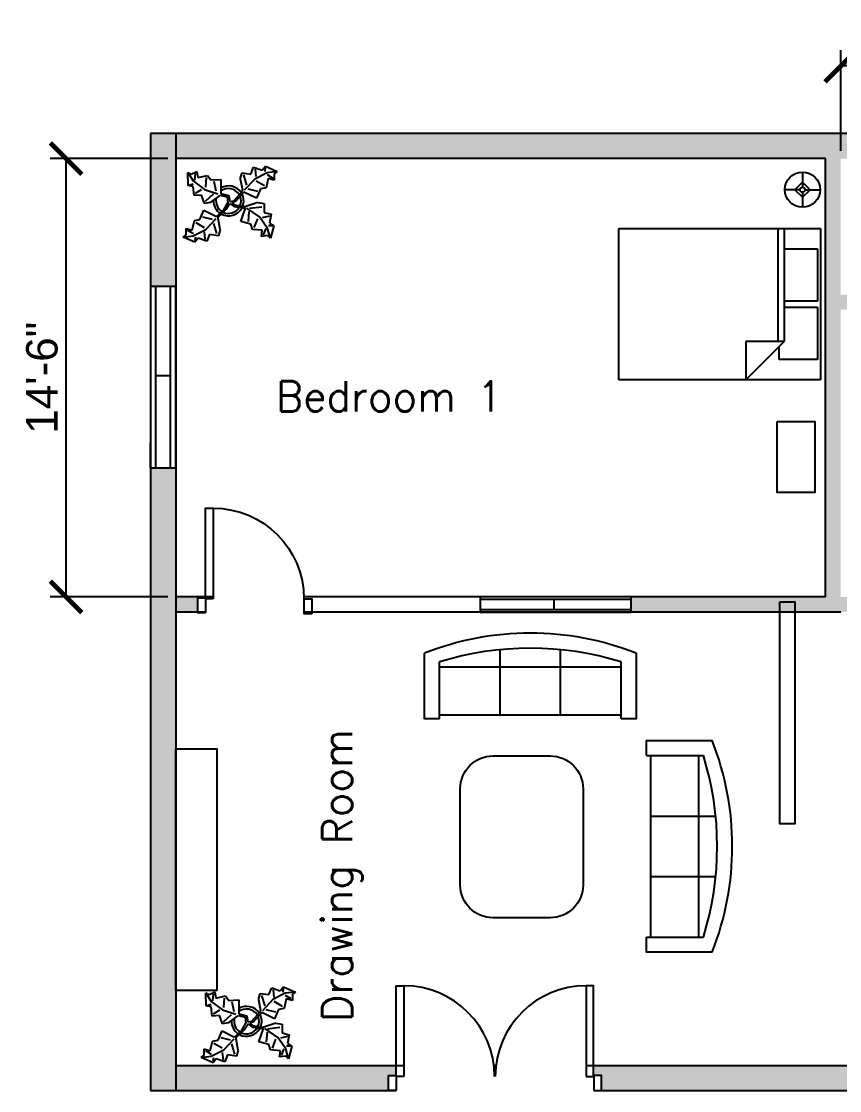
# Model space of a CAD drawing. Header units: inches. Extents: x 2427 to 3400, y 2244 to 2669.
# Drawn here: x 2426.9 to 2751.7, y 2244.9 to 2669.3 of the extents above; entities that cross this region are included whole.
import ezdxf

# ---------------------------------------------------------------- set-up
doc = ezdxf.new("R2010")
doc.units = ezdxf.units.IN
for name, color, linetype in [('Blocks', 4, 'Continuous'), ('Dim', 11, 'Continuous'), ('Door', 6, 'Continuous'), ('Hatches', 3, 'Continuous'), ('Text', 2, 'Continuous'), ('Window', 30, 'Continuous')]:
    doc.layers.add(name, color=color, linetype=linetype)
doc.styles.get("Standard").update_dxf_attribs({"font": 'arial.ttf'})
doc.dimstyles.new('Dim', dxfattribs={"dimscale": 5, "dimtxt": 2.5, "dimasz": 2.5, "dimexe": 1.25, "dimexo": 0.625, "dimtad": 1, "dimlunit": 4, "dimtxsty": 'Standard', "dimblk": 'ARCHTICK', "dimcen": 2.5, "dimadec": 0, "dimazin": 0, "dimtfac": 1, "dimtmove": 0, "dimatfit": 3, "dimfxl": 1, "dimarcsym": 0})

# ---------------------------------------------------------------- blocks, each defined once
blk = doc.blocks.new('door2')
at = {"layer": 'Door'}
for points in [[(-78.3996400434844, 5.613721312010057), (-81.3996400434844, 5.613721312010057), (-81.3996400434844, 41.61372131201006), (-78.3996400434844, 41.61372131201006)], [(-6.089592815231299, 5.613721312010057), (-3.089592815231299, 5.613721312010057), (-3.089592815231299, 41.61372131201006), (-6.089592815231299, 41.61372131201006)], [(-81.4892328587157, 0), (-84.4892328587157, 0), (-84.4892328587157, 6), (-81.4892328587157, 6)], [(-81.4892328587157, 0), (-84.4892328587157, 0), (-84.4892328587157, 6), (-81.4892328587157, 6)], [(-3, 0), (0, 0), (0, 6), (-3, 6)], [(-3, 0), (0, 0), (0, 6), (-3, 6)]]:
    blk.add_lwpolyline(points, close=True, dxfattribs=at)
for centre, start, end in [((-78.3996400434844, 5.613721312010057), 0, 90), ((-6.089592815231299, 5.613721312010057), 90, 180)]:
    blk.add_arc(centre, 36, start, end, dxfattribs=at)
blk = doc.blocks.new('door')
at = {"layer": 'Door'}
for points in [[(-6.089592815231299, 5.613721312010057), (-3.089592815231299, 5.613721312010057), (-3.089592815231299, 41.61372131201006), (-6.089592815231299, 41.61372131201006)], [(-45.24461642935785, -0.3862786879899431), (-42.24461642935785, -0.3862786879899431), (-42.24461642935785, 5.613721312010057), (-45.24461642935785, 5.613721312010057)], [(-3, 0), (0, 0), (0, 6), (-3, 6)], [(-3, 0), (0, 0), (0, 6), (-3, 6)]]:
    blk.add_lwpolyline(points, close=True, dxfattribs=at)
blk.add_arc((-6.089592815231299, 5.613721312010057), 36, 90, 180, dxfattribs=at)
blk = doc.blocks.new('Bed - Queen')
at = {"linetype": 'Continuous'}
for p, q in [((0, -80.00003000000002), (0, 0)), ((0, 0), (59.99999, 0)), ((59.99999, 0), (59.99999, -80.00003000000002)), ((7.99999, -1.200000000000017), (28.79998, -1.200000000000017)), ((7.99999, -14.40000000000001), (7.99999, -1.200000000000017)), ((28.79998, -1.200000000000017), (28.79998, -14.40000000000001)), ((31.19999, -1.200000000000017), (51.99999000000001, -1.200000000000017)), ((31.19999, -14.40000000000001), (31.19999, -1.200000000000017)), ((51.99999000000001, -1.200000000000017), (51.99999000000001, -16.40000000000001)), ((0, -14.40000000000001), (44.8, -14.40000000000001)), ((44.8, -16.80000000000001), (0, -16.80000000000001)), ((59.99999, -29.60000000000001), (44.8, -14.40000000000001)), ((44.8, -14.40000000000001), (44.8, -29.60000000000001)), ((51.99999000000001, -16.40000000000001), (46.79936000000001, -16.40000000000001)), ((44.8, -29.60000000000001), (59.99999, -29.60000000000001)), ((59.99999, -80.00003000000002), (0, -80.00003000000002))]:
    blk.add_line(p, q, dxfattribs=at)
blk = doc.blocks.new('Sofa - Roundback 7 ft.')
at = {"linetype": 'Continuous'}
for p, q in [((-12.00002000000001, -32.44210000000393), (-12.00003, -6.597100000003898)), ((11.99997, -32.44210000000393), (11.99997999999999, -6.597100000003898)), ((-36.000027, -34.00000000000394), (-36.000027, -11.46960000000396)), ((35.99997999999999, -34.00000000000394), (35.99997999999999, -11.46960000000396)), ((-35.999844, -13.38190000000397), (35.99979999999999, -13.38190000000397)), ((-36.000027, -32.44210000000393), (35.99997999999999, -32.44210000000393))]:
    blk.add_line(p, q, dxfattribs=at)
for points in [[(-36.000027, -34.00000000000394), (-42.000027, -34.00000000000394), (-42.000027, -8.000000000003944)], [(41.99997999999999, -8.000000000003944), (41.99997999999999, -34.00000000000394), (35.99997999999999, -34.00000000000394)]]:
    blk.add_lwpolyline(points, dxfattribs=at)
for centre, radius, start, end in [((0, -114.250000000004), 114.250000000004, 68.43141000000074, 111.5686000000006), ((-1.000000000317414e-05, -127.1968000000039), 121.1967999999973, 72.72032999999948, 107.2797000000005)]:
    blk.add_arc(centre, radius, start, end, dxfattribs=at)
blk = doc.blocks.new('Plant - Rubber or Philodendron')
at = {"linetype": 'Continuous'}
for p, q in [((8.887100000000004, 10.79080000000002), (9.980899999999991, 13.4933)), ((9.980899999999991, 13.4933), (13.3837, 12.30100000000002)), ((13.3837, 12.30100000000002), (14.68000000000001, 13.90390000000002)), ((14.58160000000001, 13.2037), (14.38479999999998, 11.80330000000001)), ((14.68000000000001, 13.90390000000002), (19.38479999999998, 11.81460000000001)), ((-16.20050000000001, 11.47740000000002), (-13.98990000000001, 8.106400000000008)), ((-16.20050000000001, 11.47740000000002), (-14.8639, 10.79640000000001)), ((-16.01590000000002, 6.332899999999995), (-16.20050000000001, 11.47740000000002)), ((-14.8639, 10.79640000000001), (-12.61950000000002, 11.89750000000001)), ((-13.31739999999999, 8.325000000000017), (-13.0735, 11.00650000000002)), ((-12.61950000000002, 11.89750000000001), (-12.1909, 9.434500000000014)), ((-12.1909, 9.434500000000014), (-8.382900000000006, 10.30000000000001)), ((-8.836900000000014, 9.40900000000002), (-9.089400000000012, 5.609500000000025)), ((-8.382900000000006, 10.30000000000001), (-7.054900000000004, 8.501000000000005)), ((-7.054900000000004, 8.501000000000005), (-3.028400000000005, 8.69410000000002)), ((-3.028400000000005, 8.69410000000002), (-3.070899999999995, 3.104100000000017)), ((4.691399999999987, 8.881200000000007), (5.385899999999992, 11.28280000000001)), ((4.691399999999987, 8.881200000000007), (5.50139999999999, 4.483100000000007)), ((5.385899999999992, 11.28280000000001), (8.887100000000004, 10.79080000000002)), ((5.987799999999993, 10.48420000000002), (7.197100000000006, 6.386900000000026)), ((10.39160000000001, 8.794200000000018), (6.284699999999987, 4.402800000000013)), ((15.38589999999999, 11.30550000000002), (10.39160000000001, 8.794200000000018)), ((10.58279999999999, 12.69460000000001), (10.88929999999999, 9.795299999999997)), ((15.79089999999999, 9.106500000000011), (14.89949999999999, 5.304400000000015)), ((15.28749999999999, 10.6053), (17.5907, 9.210500000000025)), ((19.38479999999998, 11.81460000000001), (15.38589999999999, 11.30550000000002)), ((18.1925, 8.411900000000031), (15.79089999999999, 9.106500000000011)), ((19.38479999999998, 11.81460000000001), (18.18680000000001, 10.91190000000003)), ((18.18680000000001, 10.91190000000003), (18.1925, 8.411900000000031)), ((-14.0069, 5.870400000000018), (-16.01590000000002, 6.332899999999995)), ((-15.3434, 6.551400000000001), (-13.9984, 6.988400000000013)), ((-13.58680000000001, 2.289400000000001), (-14.0069, 5.870400000000018)), ((-13.98990000000001, 8.106400000000008), (-9.543399999999991, 4.718500000000006)), ((-13.13290000000001, 3.18040000000002), (-10.66140000000001, 4.727000000000004)), ((-9.543399999999991, 4.718500000000006), (-4.191699999999997, 2.988799999999998)), ((-4.852900000000005, 4.012), (-5.718400000000003, 7.820000000000022)), ((5.434599999999989, 3.914600000000007), (5.50139999999999, 4.483100000000007)), ((7.700500000000005, 4.888100000000009), (11.5025, 3.996700000000004)), ((14.29769999999999, 6.103100000000012), (10.99340000000001, 7.995600000000024)), ((12.70050000000001, 4.899400000000014), (11.10890000000001, 1.19580000000002)), ((14.89949999999999, 5.304400000000015), (12.70050000000001, 4.899400000000014)), ((-10.67840000000001, 2.491000000000014), (-13.58680000000001, 2.289400000000001)), ((-9.585800000000006, -0.8714999999999975), (-10.67840000000001, 2.491000000000014)), ((-9.131799999999998, 0.01950000000002206), (-5.979299999999995, 2.902500000000003)), ((-7.122800000000012, -0.4429999999999836), (-3.524799999999999, 2.213100000000026)), ((-3.524799999999999, 2.213100000000026), (-3.301099999999991, 2.435500000000019)), ((-3.301099999999991, 2.435500000000019), (-0.5305999999999926, 1.794700000000006)), ((-3.070899999999995, 3.104100000000017), (0.07970000000000255, 2.316300000000012)), ((-0.5305999999999926, 1.794700000000006), (-0.2255000000000109, -0.5526999999999873)), ((-0.5305999999999926, 1.794700000000006), (-0.5305999999999926, 1.794700000000006)), ((0.07970000000000255, 2.316300000000012), (0.4866000000000099, -0.03099999999997749)), ((0.4866000000000099, -0.03099999999997749), (2.114100000000008, 0.2298000000000116)), ((2.114100000000008, 0.2298000000000116), (5.434599999999989, 3.914600000000007)), ((6.103199999999987, 3.684400000000011), (2.8262, -0.03099999999997749)), ((11.10890000000001, 1.19580000000002), (6.103199999999987, 3.684400000000011)), ((-11.3237, -7.262900000000002), (-9.732100000000003, -3.559299999999979)), ((-9.732100000000003, -3.559299999999979), (-4.726400000000012, -6.047899999999998)), ((-7.122800000000012, -0.4429999999999836), (-9.585800000000006, -0.8714999999999975)), ((-2.019000000000005, -3.614800000000002), (-4.726400000000012, -6.047899999999998)), ((-4.057899999999989, -6.278099999999995), (-0.9375, -3.160799999999995)), ((-2.019000000000005, -3.614800000000002), (-0.2255000000000109, -0.5526999999999873)), ((-0.9375, -3.160799999999995), (0.5883000000000038, -0.8134999999999764)), ((0.5883000000000038, -0.8134999999999764), (2.244699999999995, -2.0916)), ((2.8262, -0.03099999999997749), (1.300299999999993, -0.5526999999999873)), ((1.300299999999993, -0.5526999999999873), (2.419299999999993, -1.465499999999992)), ((2.244699999999995, -2.0916), (6.710800000000006, -2.662599999999998)), ((2.419299999999993, -1.465499999999992), (6.89500000000001, -2.117499999999978)), ((4.942999999999984, -7.965899999999976), (6.710800000000006, -2.662599999999998)), ((11.66049999999998, -0.5412999999999784), (6.89500000000001, -2.117499999999978)), ((12.36769999999999, -6.198099999999982), (7.218999999999994, -2.677199999999999)), ((8.125, -4.076799999999992), (7.771500000000003, -7.965899999999976)), ((8.354399999999998, -2.745299999999986), (13.19729999999998, -2.170400000000001)), ((11.66049999999998, -0.5412999999999784), (14.1354, -0.8947999999999752)), ((14.1354, -0.8947999999999752), (14.1354, -4.430399999999992)), ((-14.41409999999999, -11.4699), (-13.52279999999999, -7.667899999999975)), ((-13.52279999999999, -7.667899999999975), (-11.3237, -7.262900000000002)), ((-12.92099999999999, -8.466499999999996), (-9.616600000000005, -10.35899999999998)), ((-6.323700000000002, -7.251599999999996), (-10.12570000000002, -6.360199999999992)), ((-9.014800000000008, -11.15769999999998), (-4.904699999999991, -6.81219999999999)), ((-4.124600000000015, -6.846599999999995), (-4.057899999999989, -6.278099999999995)), ((-3.314600000000013, -11.24469999999999), (-4.124600000000015, -6.846599999999995)), ((8.832099999999997, -9.026600000000002), (4.942999999999984, -7.965899999999976)), ((10.24629999999999, -10.4408), (11.66049999999998, -6.905299999999983)), ((15.5496, -10.79429999999999), (12.36769999999999, -6.198099999999982)), ((16.2567, -5.844599999999986), (13.42830000000001, -6.551699999999983)), ((14.1354, -4.430399999999992), (16.96379999999999, -5.137499999999989)), ((16.96379999999999, -5.137499999999989), (16.2567, -8.673000000000002)), ((-16.81570000000002, -10.77539999999999), (-14.41409999999999, -11.4699)), ((-16.81010000000001, -13.27539999999999), (-16.81570000000002, -10.77539999999999)), ((-13.91070000000002, -12.96879999999999), (-16.2139, -11.57399999999998)), ((-14.00909999999999, -13.66899999999998), (-9.014800000000008, -11.15769999999998)), ((-9.205999999999989, -15.05809999999997), (-9.512599999999992, -12.15879999999999)), ((-4.61099999999999, -12.84769999999997), (-5.820300000000003, -8.750399999999985)), ((-3.314600000000013, -11.24469999999999), (-4.009199999999993, -13.6463)), ((9.539199999999994, -11.14789999999999), (8.832099999999997, -9.026600000000002)), ((13.42830000000001, -11.50149999999999), (9.539199999999994, -11.14789999999999)), ((13.07480000000001, -13.97629999999998), (13.42830000000001, -11.50149999999999)), ((14.8425, -10.79429999999999), (13.78190000000001, -13.26919999999998)), ((16.6103, -14.68339999999998), (15.5496, -10.79429999999999)), ((17.31739999999999, -9.733699999999999), (15.9032, -9.733699999999999)), ((16.2567, -8.673000000000002), (18.02449999999999, -9.733699999999999)), ((18.02449999999999, -9.733699999999999), (16.6103, -14.68339999999998)), ((-18.00800000000001, -14.17809999999997), (-16.81010000000001, -13.27539999999999)), ((-18.00800000000001, -14.17809999999997), (-14.00909999999999, -13.66899999999998)), ((-13.3032, -16.26739999999998), (-18.00800000000001, -14.17809999999997)), ((-12.0069, -14.66449999999998), (-13.3032, -16.26739999999998)), ((-13.20480000000001, -15.56719999999999), (-13.00800000000001, -14.16679999999999)), ((-8.604199999999992, -15.85679999999999), (-12.0069, -14.66449999999998)), ((-7.510300000000001, -13.15429999999998), (-8.604199999999992, -15.85679999999999)), ((-4.009199999999993, -13.6463), (-7.510300000000001, -13.15429999999998)), ((15.5496, -13.62279999999998), (13.07480000000001, -13.97629999999998)), ((16.6103, -14.68339999999998), (15.5496, -13.62279999999998))]:
    blk.add_line(p, q, dxfattribs=at)
for centre, radius, start, end in [((0, 0), 6.127507999995974, 34.37569000000935, 120.1027999999894), ((-0.06010000000000559, -0.2074999999999818), 5.246133000001304, 33.82191999999591, 124.9413999999845), ((0.03079999999999927, 0.1664000000000101), 6.000000000002548, 178.6146999999872, 235.1168999999775), ((0.03079999999999927, 0.1664000000000101), 5.000000000000334, 168.1647000000314, 238.6724999999761), ((-0.2664000000000044, 0.168200000000013), 5.277530999995967, 338.4094000000212, 20.03007000003226), ((-0.09800000000001319, 0.136400000000009), 6.128825000001457, 341.2016999999712, 26.09184000001519), ((-0.02340000000000941, 0.3825000000000216), 6.149236999999206, 242.5811999999688, 331.2713999999922), ((-0.1101999999999919, 0.4886000000000195), 5.288259999998192, 247.3710999999605, 327.4719999999419)]:
    blk.add_arc(centre, radius, start, end, dxfattribs=at)
blk = doc.blocks.new('Lamp - Table')
at = {"linetype": 'Continuous'}
for p, q in [((0, 7.000001), (0, 1)), ((-1, 0), (-6.999999999999998, 0)), ((0, 3.000001000000001), (-3, 0)), ((-3, 0), (0, -3)), ((3.000003, 0), (0, 3.000001000000001)), ((0, -3), (3.000003, 0)), ((1, 0), (7.000003, 0)), ((0, -0.9999995), (0, -6.999999))]:
    blk.add_line(p, q, dxfattribs=at)
for radius in [6.999999999999999, 1]:
    blk.add_circle((0, 0), radius, dxfattribs=at)
blk = doc.blocks.new('_ArchTick')
at = {"color": 0, "linetype": 'ByBlock', "const_width": 0.15}
blk.add_lwpolyline([(-0.5, -0.5), (0.5, 0.5)], dxfattribs=at)
blk = doc.blocks.new('*D19')
at = {"layer": 'Defpoints', "color": 0, "transparency": 16777216}
for p in [(2488.148427754902, 2614.865014558226), (2444.594948154285, 2440.865014558226), (2488.148427754902, 2440.865014558226)]:
    blk.add_point(p, dxfattribs=at)
at = {"layer": 'Dim', "color": 0, "lineweight": -2, "transparency": 16777216}
for p, q in [((2485.023427754902, 2614.865014558226), (2438.344948154285, 2614.865014558226)), ((2444.594948154285, 2614.865014558226), (2444.594948154285, 2440.865014558226)), ((2485.023427754902, 2440.865014558226), (2438.344948154285, 2440.865014558226))]:
    blk.add_line(p, q, dxfattribs=at)
at = {"layer": 'Dim', "color": 0, "lineweight": -2, "transparency": 16777216, "xscale": 12.5, "yscale": 12.5, "zscale": 12.5}
for p, rotation in [((2444.594948154285, 2614.865014558226), 90), ((2444.594948154285, 2440.865014558226), 270)]:
    blk.add_blockref('_ArchTick', p, dxfattribs=dict(at, rotation=rotation))
at = {"layer": 'Dim', "color": 0, "transparency": 16777216, "insert": (2435.087785807764, 2527.865014558225), "char_height": 12.5, "attachment_point": 5, "rotation": 90}
blk.add_mtext('14\'-6"', dxfattribs=at)
blk = doc.blocks.new('*D22')
at = {"layer": 'Defpoints', "color": 0, "transparency": 16777216}
for p in [(2752.148427754901, 2651.629565441651), (2752.148427754901, 2614.865014558225), (2872.148427754901, 2614.865014558225)]:
    blk.add_point(p, dxfattribs=at)
at = {"layer": 'Dim', "color": 0, "lineweight": -2, "transparency": 16777216}
for p, q in [((2752.148427754901, 2617.990014558225), (2752.148427754901, 2657.879565441651)), ((2872.148427754901, 2617.990014558225), (2872.148427754901, 2657.879565441651)), ((2872.148427754901, 2651.629565441651), (2752.148427754901, 2651.629565441651))]:
    blk.add_line(p, q, dxfattribs=at)
at = {"layer": 'Dim', "color": 0, "lineweight": -2, "transparency": 16777216, "xscale": 12.5, "yscale": 12.5, "zscale": 12.5, "rotation": 180}
blk.add_blockref('_ArchTick', (2752.148427754901, 2651.629565441651), dxfattribs=at)
at = {"layer": 'Dim', "color": 0, "lineweight": -2, "transparency": 16777216, "xscale": 12.5, "yscale": 12.5, "zscale": 12.5}
blk.add_blockref('_ArchTick', (2872.148427754901, 2651.629565441651), dxfattribs=at)
at = {"layer": 'Dim', "color": 0, "transparency": 16777216, "insert": (2812.148427754901, 2661.136727788172), "char_height": 12.5, "attachment_point": 5}
blk.add_mtext("10'", dxfattribs=at)

msp = doc.modelspace()

# ---------------------------------------------------------------- hatches: boundary and pattern name
at = {"layer": 'Hatches'}
h = msp.add_hatch(color=256, dxfattribs=at)
h.dxf.hatch_style = 1
h.paths.add_polyline_path([(3098.148427754901, 2498.869299031503), (3088.148427754901, 2498.869299031503), (3088.148427754901, 2440.865014558225), (2944.148427754901, 2440.865014558225), (2930.745649263104, 2440.865014558225), (2930.745649263104, 2434.865014558225), (2944.148427754901, 2434.865014558225), (2944.148427754901, 2401.32893959896), (2950.148427754901, 2401.32893959896), (2950.148427754901, 2434.865014558225), (3088.148427754901, 2434.865014558225), (3088.148427754901, 2383.847963618274), (3098.148427754901, 2383.847963618274)])
h.paths.add_polyline_path([(3098.148427754901, 2311.847963618274), (3088.148427754901, 2311.847963618274), (3088.148427754901, 2254.865014558225), (2950.148427754901, 2254.865014558225), (2950.148427754901, 2260.865014558225), (2944.148427754901, 2260.865014558225), (2944.148427754901, 2254.865014558225), (2832.780146871015, 2254.865014558225), (2832.780146871015, 2244.865014558225), (3098.148427754901, 2244.865014558225)])
h.paths.add_polyline_path([(2760.780146871015, 2254.865014558225), (2654.037300657101, 2254.865014558225), (2654.037300657101, 2250.865014558225), (2657.126893472332, 2250.865014558225), (2657.126893472332, 2244.865014558225), (2760.780146871015, 2244.865014558225)])
h.paths.add_polyline_path([(2572.637660613616, 2250.865014558225), (2575.727253428848, 2250.865014558225), (2575.727253428848, 2254.865014558225), (2488.148427754901, 2254.865014558225), (2488.148427754901, 2434.865014558225), (2496.953183157255, 2434.865014558225), (2496.953183157255, 2440.865014558225), (2488.148427754901, 2440.865014558225), (2488.148427754901, 2492.090137484991), (2478.148427754901, 2492.090137484991), (2478.148427754901, 2244.865014558225), (2572.637660613616, 2244.865014558225)])
edge = h.paths.add_edge_path()
edge.add_line((2878.148427754901, 2568.333329993828), (2872.741331388222, 2568.485795063063))
edge.add_arc((2872.826227426771, 2604.485694961016), 36.00000000000055, 179.8648836329253, 269.8648836329253, ccw=False)
edge.add_line((2836.826327528818, 2604.570590999566), (2872.826227426771, 2604.485694961016))
edge.add_line((2872.826227426771, 2604.485694961016), (2872.833513376514, 2607.575279185287))
edge.add_line((2872.833513376514, 2607.575279185287), (2878.1484277549, 2607.562745395547))
edge.add_line((2878.1484277549, 2607.562745395547), (2878.148427754901, 2614.865014558225))
edge.add_line((2878.148427754901, 2614.865014558225), (3088.148427754901, 2614.865014558225))
edge.add_line((3088.148427754901, 2614.865014558225), (3088.148427754901, 2570.869299031503))
edge.add_line((3088.148427754901, 2570.869299031503), (3098.148427754901, 2570.869299031503))
edge.add_line((3098.148427754901, 2570.869299031503), (3098.148427754901, 2624.865014558225))
edge.add_line((3098.148427754901, 2624.865014558225), (2478.148427754901, 2624.865014558225))
edge.add_line((2478.148427754901, 2624.865014558225), (2478.148427754901, 2564.090137484991))
edge.add_line((2478.148427754901, 2564.090137484991), (2488.148427754901, 2564.090137484991))
edge.add_line((2488.148427754901, 2564.090137484991), (2488.148427754901, 2614.865014558225))
edge.add_line((2488.148427754901, 2614.865014558225), (2746.148427754901, 2614.865014558225))
edge.add_line((2746.148427754901, 2614.865014558225), (2746.148427754901, 2440.865014558225))
edge.add_line((2746.148427754901, 2440.865014558225), (2669.027967818552, 2440.865014558225))
edge.add_line((2669.027967818552, 2440.865014558225), (2669.027967818552, 2434.865014558225))
edge.add_line((2669.027967818552, 2434.865014558225), (2752.148427754901, 2434.865014558225))
edge.add_line((2752.148427754901, 2434.865014558225), (2759.907172439142, 2434.865014558225))
edge.add_line((2759.907172439142, 2434.865014558225), (2759.907172439142, 2440.092457182245))
edge.add_line((2759.907172439142, 2440.092457182245), (2762.996765254373, 2440.092457182245))
edge.add_line((2762.996765254373, 2440.092457182245), (2762.996765254373, 2440.865014558225))
edge.add_line((2762.996765254373, 2440.865014558225), (2752.148427754901, 2440.865014558225))
edge.add_line((2752.148427754901, 2440.865014558225), (2752.148427754901, 2554.865014558225))
edge.add_line((2752.148427754901, 2554.865014558225), (2872.148427754901, 2554.865014558225))
edge.add_line((2872.148427754901, 2554.865014558225), (2872.148427754901, 2440.865014558225))
edge.add_line((2872.148427754901, 2440.865014558225), (2801.978109017174, 2440.865014558226))
edge.add_arc((2765.996765254914, 2439.706178494267), 35.99999999945884, -1.8815171642927453e-11, 1.8446635417575976, ccw=False)
edge.add_line((2801.996765254373, 2439.706178494255), (2805.151788868499, 2439.706178494255))
edge.add_line((2805.151788868499, 2439.706178494255), (2805.151788868499, 2434.865014558225))
edge.add_line((2805.151788868499, 2434.865014558225), (2872.148427754901, 2434.865014558225))
edge.add_line((2872.148427754901, 2434.865014558225), (2885.501032833747, 2434.865014558225))
edge.add_line((2885.501032833747, 2434.865014558225), (2885.501032833747, 2440.865014558225))
edge.add_line((2885.501032833747, 2440.865014558225), (2878.1484277549, 2440.865014558225))
edge.add_line((2878.1484277549, 2440.865014558225), (2878.148427754901, 2568.333329993828))
edge = h.paths.add_edge_path()
edge.add_line((2836.826327528818, 2604.570590999566), (2872.148427754901, 2604.487293368435))
edge.add_line((2872.148427754901, 2604.487293368435), (2872.148427754901, 2614.865014558225))
edge.add_line((2872.148427754901, 2614.865014558225), (2752.148427754901, 2614.865014558225))
edge.add_line((2752.148427754901, 2614.865014558225), (2752.148427754901, 2560.865014558225))
edge.add_line((2752.148427754901, 2560.865014558225), (2872.148427754901, 2560.865014558225))
edge.add_line((2872.148427754901, 2560.865014558225), (2872.148427754901, 2568.492076254294))
edge.add_arc((2872.826227426772, 2604.485694961017), 36.00000000000146, 179.864883632928, 268.92118457426534, ccw=False)

# ---------------------------------------------------------------- linework, layer by layer
for p, q in [((3098.148427754901, 2624.865014558225), (2478.148427754901, 2624.865014558225)), ((2478.148427754901, 2624.865014558225), (2478.148427754901, 2244.865014558225)), ((2488.148427754901, 2624.865014558225), (2488.148427754901, 2244.865014558225)), ((2746.148427754901, 2440.865014558225), (2746.148427754901, 2614.865014558225)), ((2503.042775972486, 2440.865014558225), (2488.148427754901, 2440.865014558225)), ((2746.148427754901, 2440.865014558225), (2539.034485505389, 2440.865014558226)), ((2499.953183157255, 2434.865014558225), (2488.148427754901, 2434.865014558225)), ((2752.148427754901, 2434.865014558225), (2539.197799586613, 2434.865014558225)), ((2478.148427754901, 2244.865014558225), (2575.637660613616, 2244.865014558225)), ((2654.126893472332, 2244.865014558225), (3098.148427754901, 2244.865014558225))]:
    msp.add_line(p, q)
for points in [[(2746.148427754901, 2614.865014558225), (2488.148427754901, 2614.865014558225), (2488.148427754901, 2440.865014558225)], [(2488.148427754901, 2434.865014558225), (2488.148427754901, 2254.865014558225), (2578.727253428848, 2254.865014558225)], [(2614.459039827953, 2254.865014558225), (2615.305514257996, 2254.865014558225)], [(2651.037300657101, 2254.865014558225), (2944.148427754901, 2254.865014558225)]]:
    msp.add_lwpolyline(points)
msp.add_lwpolyline([(2727.947992542206, 2438.907148294759), (2733.947992542206, 2438.907148294759), (2733.947992542206, 2350.725130387528), (2727.947992542206, 2350.725130387528)], close=True)
at = {"layer": 'Blocks'}
for points in [[(2726.880283855053, 2510.563523457349), (2741.907201518583, 2510.563523457349), (2741.907201518583, 2482.277519265741), (2726.880283855053, 2482.277519265741)], [(2488.148427754901, 2380.605296762021), (2504.467968752013, 2380.605296762021), (2504.467968752013, 2284.67375583869), (2488.148427754901, 2284.67375583869)]]:
    msp.add_lwpolyline(points, close=True, dxfattribs=at)
msp.add_lwpolyline([(2614.100710055622, 2377.704780113489), (2636.847981437853, 2377.704780113489, -0.414213562373095), (2649.846429860079, 2364.706331691263), (2649.846429860079, 2326.491199296507, -0.414213562373095), (2636.847981437853, 2313.492750874281), (2614.100710055622, 2313.492750874281, -0.414213562373095), (2601.102261633396, 2326.491199296507), (2601.102261633396, 2364.706331691263, -0.414213562373095)], format="xyb", close=True, dxfattribs=at)
at = {"layer": 'Window'}
for p, q in [((2478.148427754901, 2564.090137484991), (2478.148427754901, 2492.090137484991)), ((2488.148427754901, 2564.090137484991), (2478.148427754901, 2564.090137484991)), ((2480.148427754901, 2564.090137484991), (2480.148427754901, 2492.090137484991)), ((2486.148427754901, 2492.090137484991), (2486.148427754901, 2564.090137484991)), ((2488.148427754901, 2492.090137484991), (2488.148427754901, 2564.090137484991)), ((2480.148427754901, 2528.766417356941), (2486.148427754901, 2528.766417356941)), ((2478.148427754901, 2492.09013748499), (2478.148427754901, 2502.09013748499)), ((2478.148427754901, 2492.090137484991), (2488.148427754901, 2492.090137484991)), ((2669.027967818552, 2440.865014558225), (2609.027967818552, 2440.865014558225)), ((2609.027967818552, 2440.865014558225), (2609.027967818552, 2434.865014558225)), ((2669.027967818552, 2434.865014558225), (2669.027967818552, 2440.865014558225)), ((2669.027967818552, 2439.865014558225), (2609.027967818552, 2439.865014558225)), ((2638.457690271729, 2435.865014558225), (2638.457690271729, 2439.865014558225)), ((2609.027967818552, 2435.865014558225), (2669.027967818552, 2435.865014558225)), ((2609.027967818552, 2434.865014558225), (2669.027967818552, 2434.865014558225))]:
    msp.add_line(p, q, dxfattribs=at)

# ---------------------------------------------------------------- block references
at = {"layer": 'Blocks'}
for name, p in [('Plant - Rubber or Philodendron', (2509.10763133307, 2597.91359100374)), ('Lamp - Table', (2736.984372250798, 2602.520536646857)), ('Sofa - Roundback 7 ft.', (2628.93922724533, 2426.495190654938)), ('Plant - Rubber or Philodendron', (2516.272217701781, 2272.193715639662))]:
    msp.add_blockref(name, p, dxfattribs=at)
at = {"layer": 'Blocks', "rotation": 270}
for name, p in [('Bed - Queen', (2744.122678993924, 2587.09073376877)), ('Sofa - Roundback 7 ft.', (2709.121175840336, 2341.837360004928))]:
    msp.add_blockref(name, p, dxfattribs=at)
at = {"layer": 'Door', "xscale": -1}
msp.add_blockref('door', (2496.953183157255, 2434.478735870235), dxfattribs=at)
at = {"layer": 'Door'}
msp.add_blockref('door2', (2657.126893472332, 2244.865014558225), dxfattribs=at)

# ---------------------------------------------------------------- texts
at = {"layer": 'Text', "insert": (2527.947898248998, 2526.475518394765), "char_height": 12, "attachment_point": 1}
msp.add_mtext_dynamic_manual_height_columns('{\\Fsimplex|c0;Bedroom 1}', width=110.4354952457797, gutter_width=12.5, heights=[0], dxfattribs=at)
at = {"layer": 'Text', "insert": (2546.257275363066, 2272.152744477879), "char_height": 12, "attachment_point": 1, "rotation": 90}
msp.add_mtext_dynamic_manual_height_columns('{\\Fsimplex|c0;Drawing Room}', width=175.264305088589, gutter_width=12.5, heights=[0], dxfattribs=at)

# ---------------------------------------------------------------- dimensions: what is measured, and where the dimension line sits
at = {"layer": 'Dim'}
dim = msp.add_linear_dim(base=(2752.148427754901, 2651.629565441651), p1=(2872.148427754901, 2614.865014558225), p2=(2752.148427754901, 2614.865014558225), dimstyle='Dim', dxfattribs=at)
dim.commit()
dim.dimension.update_dxf_attribs({"geometry": '*D22', "text_midpoint": (2812.148427754901, 2661.136727788172)})
dim = msp.add_linear_dim(base=(2444.594948154285, 2440.865014558226), p1=(2488.148427754901, 2614.865014558225), p2=(2488.148427754901, 2440.865014558225), angle=90, dimstyle='Dim', dxfattribs=at)
dim.commit()
dim.dimension.update_dxf_attribs({"geometry": '*D19', "text_midpoint": (2435.087785807764, 2527.865014558225)})

doc.saveas('drawing.dxf')
